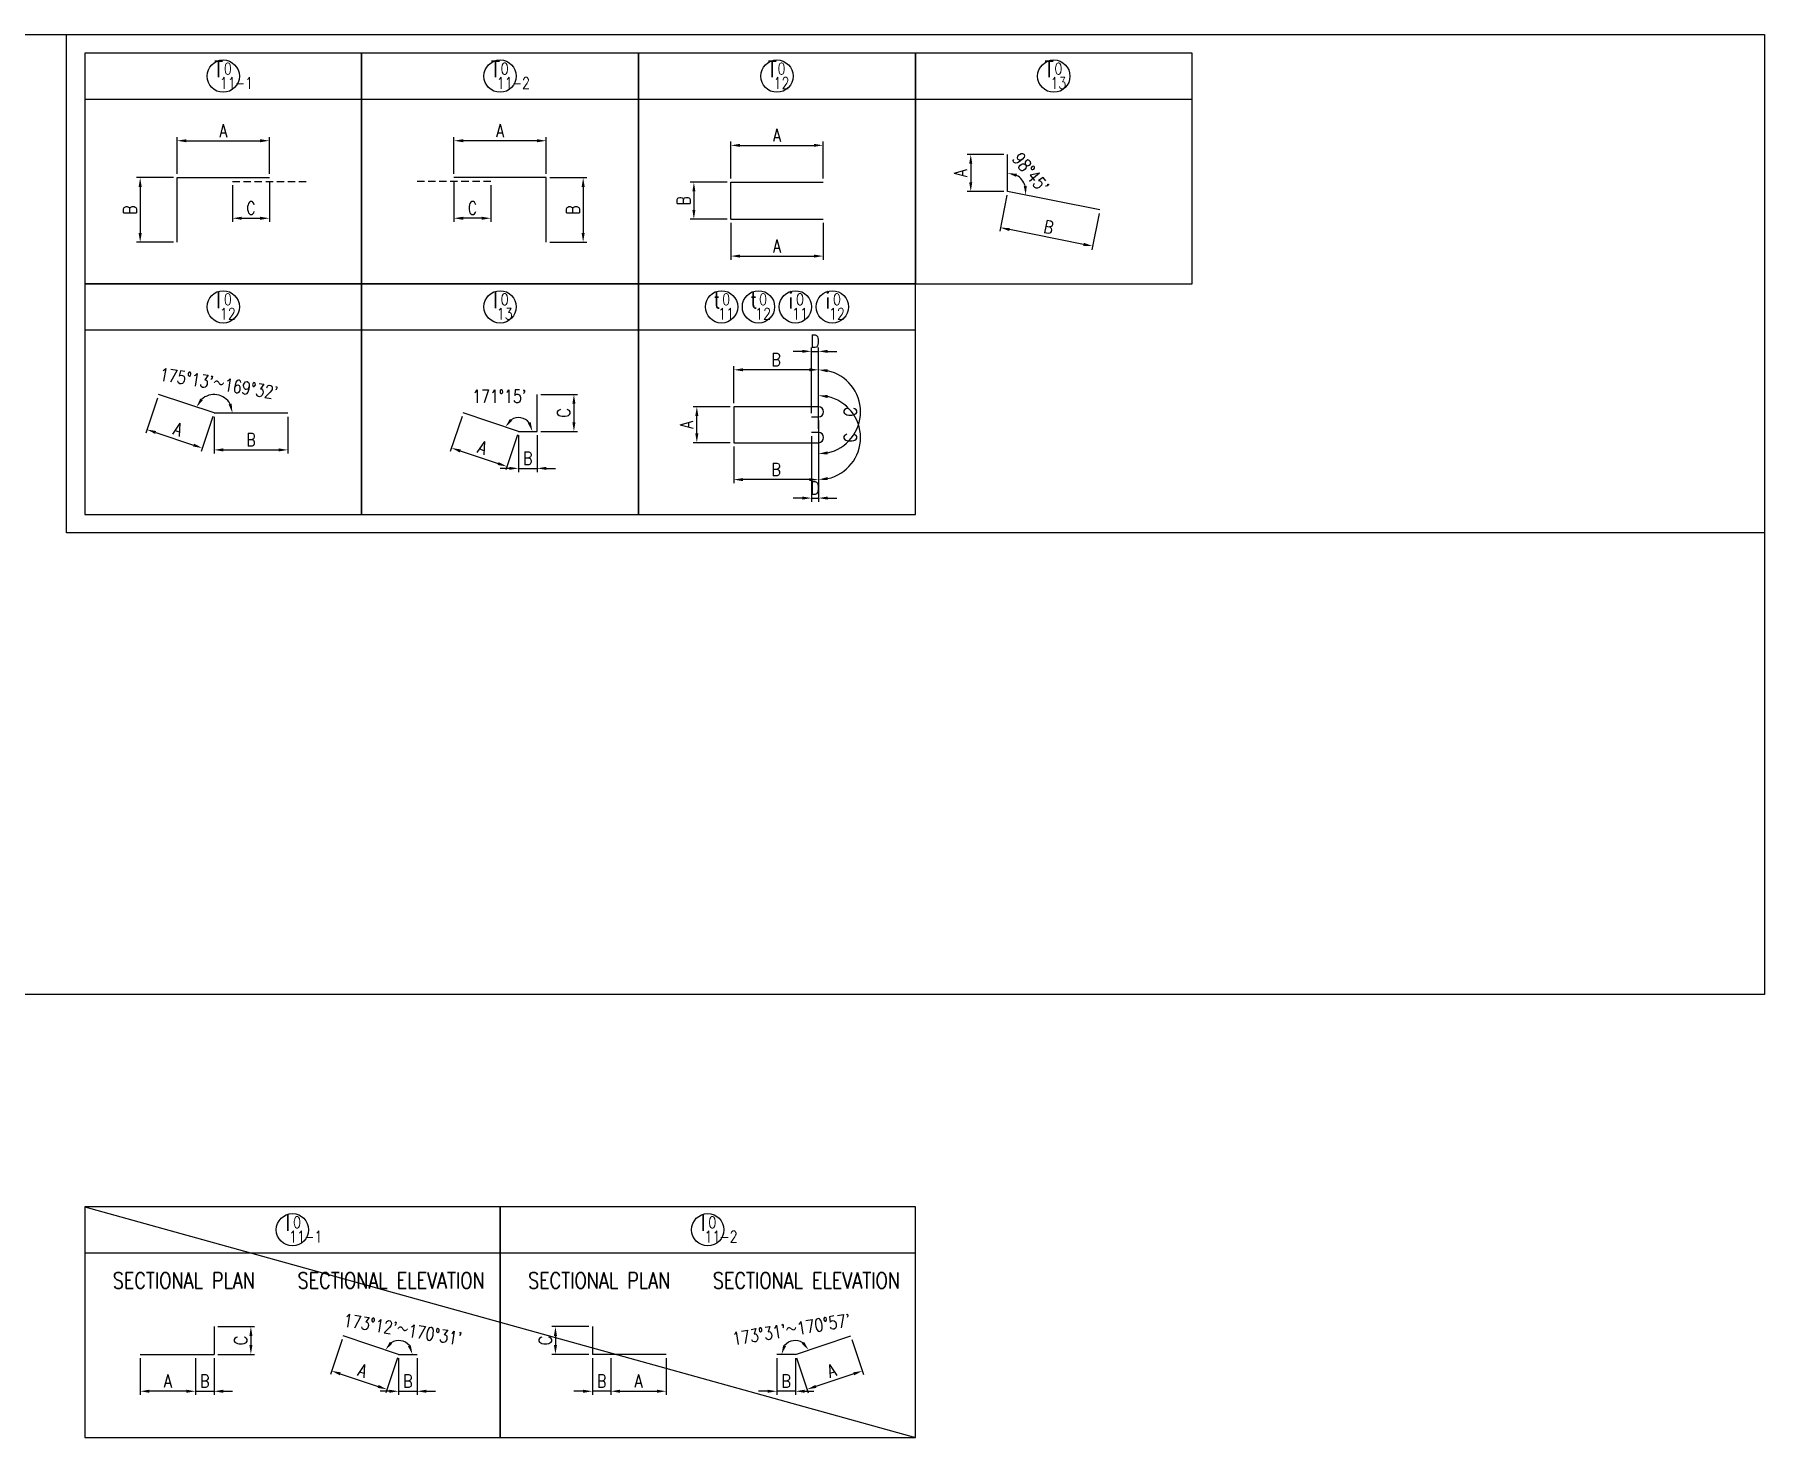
# Model space of a CAD drawing. Header units: millimetres. Extents: x -41433 to 131500, y -94900 to 39745.
# Drawn here: x 7828 to 17200, y -17100 to -9500 of the extents above; entities that cross this region are included whole.
import ezdxf
from ezdxf.enums import TextEntityAlignment as Align

# ---------------------------------------------------------------- set-up
doc = ezdxf.new("R2010")
doc.units = ezdxf.units.MM
doc.header["$LTSCALE"] = 160
doc.header["$MEASUREMENT"] = 0
doc.linetypes.add('HIDDEN', pattern=[0.375, 0.25, -0.125])
doc.layers.get('DEFPOINTS').update_dxf_attribs({"color": 53, "linetype": 'CONTINUOUS'})
for name, color, linetype in [('DIM', 6, 'CONTINUOUS'), ('DIM-L', 6, 'CONTINUOUS'), ('TEKKIN-C', 3, 'CONTINUOUS'), ('TEKKIN-H', 3, 'CONTINUOUS'), ('TEKKIN-S', 3, 'CONTINUOUS'), ('TEXT', 4, 'CONTINUOUS')]:
    doc.layers.add(name, color=color, linetype=linetype)
doc.styles.add('DIM-TEXT', font='ROMANS', dxfattribs={"width": 0.8, "bigfont": 'EXTFONT'})
doc.styles.add('romans', font='romans.shx', dxfattribs={"bigfont": 'extfont.shx'})
doc.dimstyles.new('DIM20', dxfattribs={"dimscale": 20, "dimtxt": 3.5, "dimasz": 2.5, "dimexe": 1, "dimexo": 1, "dimgap": 1, "dimtad": 3, "dimdec": 1, "dimrnd": 1, "dimdsep": 46, "dimtxsty": 'DIM-TEXT', "dimcen": 0, "dimclrt": 4, "dimaunit": 1, "dimadec": 3, "dimazin": 2, "dimtfac": 1, "dimtdec": 1, "dimtix": 1, "dimtmove": 2, "dimatfit": 3, "dimfxl": 1, "dimtolj": 1, "dimtzin": 0, "dimlwd": -1, "dimlwe": -1, "dimarcsym": 0})

# ---------------------------------------------------------------- blocks, each defined once
blk = doc.blocks.new('*D1551')
at = {"layer": 'DEFPOINTS', "color": 0, "ltscale": 0.5, "transparency": 16777216}
for p in [(11416, -11516), (11616, -11516), (11616, -11711)]:
    blk.add_point(p, dxfattribs=at)
at = {"layer": 'DIM', "color": 0, "ltscale": 0.5, "transparency": 16777216}
for p, q in [((11596, -11516), (11396, -11516)), ((11416, -11661), (11416, -11566)), ((11596, -11711), (11396, -11711))]:
    blk.add_line(p, q, dxfattribs=at)
for points in [[(11407.7, -11566), (11424.3, -11566), (11416, -11516)], [(11407.7, -11661), (11424.3, -11661), (11416, -11711)]]:
    blk.add_solid(points, dxfattribs=at)
at = {"layer": 'DIM', "color": 4, "ltscale": 0.5, "transparency": 16777216, "insert": (11361, -11613.5), "char_height": 70, "attachment_point": 5, "rotation": 90, "style": 'DIM-TEXT'}
blk.add_mtext('\\A1;A', dxfattribs=at)
blk = doc.blocks.new('*D1552')
at = {"layer": 'DEFPOINTS', "color": 0, "ltscale": 0.5, "transparency": 16777216}
for p in [(11616, -11316), (11616, -11516), (12075, -11516)]:
    blk.add_point(p, dxfattribs=at)
at = {"layer": 'DIM', "color": 0, "ltscale": 0.5, "transparency": 16777216}
for p, q in [((11616, -11496), (11616, -11296)), ((12025, -11316), (11666, -11316)), ((12075, -11496), (12075, -11296))]:
    blk.add_line(p, q, dxfattribs=at)
for points in [[(11666, -11307.7), (11666, -11324.3), (11616, -11316)], [(12025, -11307.7), (12025, -11324.3), (12075, -11316)]]:
    blk.add_solid(points, dxfattribs=at)
at = {"layer": 'DIM', "color": 4, "ltscale": 0.5, "transparency": 16777216, "insert": (11845.5, -11261), "char_height": 70, "attachment_point": 5, "style": 'DIM-TEXT'}
blk.add_mtext('\\A1;B', dxfattribs=at)
blk = doc.blocks.new('*D1553')
at = {"layer": 'DEFPOINTS', "color": 0, "ltscale": 0.5, "transparency": 16777216}
for p in [(11616, -11711), (12075, -11711), (11616, -11911)]:
    blk.add_point(p, dxfattribs=at)
at = {"layer": 'DIM', "color": 0, "ltscale": 0.5, "transparency": 16777216}
for p, q in [((11616, -11731), (11616, -11931)), ((12075, -11731), (12075, -11931)), ((12025, -11911), (11666, -11911))]:
    blk.add_line(p, q, dxfattribs=at)
for points in [[(11666, -11902.7), (11666, -11919.3), (11616, -11911)], [(12025, -11902.7), (12025, -11919.3), (12075, -11911)]]:
    blk.add_solid(points, dxfattribs=at)
at = {"layer": 'DIM', "color": 4, "ltscale": 0.5, "transparency": 16777216, "insert": (11845.5, -11856), "char_height": 70, "attachment_point": 5, "style": 'DIM-TEXT'}
blk.add_mtext('\\A1;B', dxfattribs=at)
blk = doc.blocks.new('*D1554')
at = {"layer": 'DEFPOINTS', "color": 0, "transparency": 16777216}
for p in [(12075, -11516), (12075, -11543.7), (12075, -11571.5), (12272.2, -11657.6)]:
    blk.add_point(p, dxfattribs=at)
at = {"layer": 'DIM', "color": 0, "transparency": 16777216}
for p, q in [((12075, -11496), (12075, -11296)), ((12075, -11591.5), (12075, -11791.5))]:
    blk.add_line(p, q, dxfattribs=at)
blk.add_arc((12075, -11543.7), 227.8, 282.60406, 77.39594, dxfattribs=at)
for points in [[(12123.8, -11329.8), (12125.6, -11313.2), (12075, -11316)], [(12125.6, -11774.3), (12123.8, -11757.7), (12075, -11771.5)]]:
    blk.add_solid(points, dxfattribs=at)
at = {"layer": 'DIM', "color": 4, "transparency": 16777216, "insert": (12247.7, -11543.7), "char_height": 70, "attachment_point": 5, "rotation": 90, "style": 'DIM-TEXT'}
blk.add_mtext('\\A1;C', dxfattribs=at)
blk = doc.blocks.new('*D1555')
at = {"layer": 'DEFPOINTS', "color": 0, "transparency": 16777216}
for p in [(12075, -11216), (12037.1, -11571.5), (12075, -11571.5)]:
    blk.add_point(p, dxfattribs=at)
at = {"layer": 'DIM', "color": 0, "transparency": 16777216}
for p, q in [((11987.1, -11216), (11937.1, -11216)), ((12037.1, -11551.5), (12037.1, -11196)), ((12037.1, -11216), (12075, -11216)), ((12075, -11551.5), (12075, -11196)), ((12125, -11216), (12175, -11216))]:
    blk.add_line(p, q, dxfattribs=at)
for points in [[(11987.1, -11207.7), (11987.1, -11224.3), (12037.1, -11216)], [(12125, -11207.7), (12125, -11224.3), (12075, -11216)]]:
    blk.add_solid(points, dxfattribs=at)
at = {"layer": 'DIM', "color": 4, "transparency": 16777216, "insert": (12056, -11161), "char_height": 70, "attachment_point": 5, "style": 'DIM-TEXT'}
blk.add_mtext('\\A1;D', dxfattribs=at)
blk = doc.blocks.new('*D1556')
at = {"layer": 'DEFPOINTS', "color": 0, "transparency": 16777216}
for p in [(12075, -11655.5), (12075, -11683.3), (12075, -11711), (12272.2, -11797.1)]:
    blk.add_point(p, dxfattribs=at)
at = {"layer": 'DIM', "color": 0, "transparency": 16777216}
for p, q in [((12075, -11635.5), (12075, -11435.5)), ((12075, -11731), (12075, -11931))]:
    blk.add_line(p, q, dxfattribs=at)
blk.add_arc((12075, -11683.3), 227.8, 282.60406, 77.39594, dxfattribs=at)
for points in [[(12123.8, -11469.3), (12125.6, -11452.7), (12075, -11455.5)], [(12125.6, -11913.8), (12123.8, -11897.2), (12075, -11911)]]:
    blk.add_solid(points, dxfattribs=at)
at = {"layer": 'DIM', "color": 4, "transparency": 16777216, "insert": (12247.7, -11683.3), "char_height": 70, "attachment_point": 5, "rotation": 90, "style": 'DIM-TEXT'}
blk.add_mtext('\\A1;C', dxfattribs=at)
blk = doc.blocks.new('*D1557')
at = {"layer": 'DEFPOINTS', "color": 0, "transparency": 16777216}
for p in [(12037.1, -11655.5), (12075, -11655.5), (12075, -12011)]:
    blk.add_point(p, dxfattribs=at)
at = {"layer": 'DIM', "color": 0, "transparency": 16777216}
for p, q in [((12037.1, -11675.5), (12037.1, -12031)), ((12075, -11675.5), (12075, -12031)), ((11987.1, -12011), (11937.1, -12011)), ((12037.1, -12011), (12075, -12011)), ((12125, -12011), (12175, -12011))]:
    blk.add_line(p, q, dxfattribs=at)
for points in [[(11987.1, -12002.7), (11987.1, -12019.3), (12037.1, -12011)], [(12125, -12002.7), (12125, -12019.3), (12075, -12011)]]:
    blk.add_solid(points, dxfattribs=at)
at = {"layer": 'DIM', "color": 4, "transparency": 16777216, "insert": (12056, -11956), "char_height": 70, "attachment_point": 5, "style": 'DIM-TEXT'}
blk.add_mtext('\\A1;D', dxfattribs=at)
blk = doc.blocks.new('*D1558')
at = {"layer": 'DEFPOINTS', "color": 0, "transparency": 16777216}
for p in [(9100, -10075), (8600, -10275), (9100, -10275)]:
    blk.add_point(p, dxfattribs=at)
at = {"layer": 'DIM', "color": 0, "transparency": 16777216}
for p, q in [((8600, -10255), (8600, -10055)), ((8650, -10075), (9050, -10075)), ((9100, -10255), (9100, -10055))]:
    blk.add_line(p, q, dxfattribs=at)
for points in [[(8650, -10066.7), (8650, -10083.3), (8600, -10075)], [(9050, -10066.7), (9050, -10083.3), (9100, -10075)]]:
    blk.add_solid(points, dxfattribs=at)
at = {"layer": 'DIM', "color": 4, "transparency": 16777216, "insert": (8850, -10020), "char_height": 70, "attachment_point": 5, "style": 'DIM-TEXT'}
blk.add_mtext('\\A1;A', dxfattribs=at)
blk = doc.blocks.new('*D1559')
at = {"layer": 'DEFPOINTS', "color": 0, "transparency": 16777216}
for p in [(8600, -10275), (8400, -10625), (8600, -10625)]:
    blk.add_point(p, dxfattribs=at)
at = {"layer": 'DIM', "color": 0, "transparency": 16777216}
for p, q in [((8580, -10275), (8380, -10275)), ((8400, -10325), (8400, -10575)), ((8580, -10625), (8380, -10625))]:
    blk.add_line(p, q, dxfattribs=at)
for points in [[(8391.7, -10325), (8408.3, -10325), (8400, -10275)], [(8391.7, -10575), (8408.3, -10575), (8400, -10625)]]:
    blk.add_solid(points, dxfattribs=at)
at = {"layer": 'DIM', "color": 4, "transparency": 16777216, "insert": (8345, -10450), "char_height": 70, "attachment_point": 5, "rotation": 90, "style": 'DIM-TEXT'}
blk.add_mtext('\\A1;B', dxfattribs=at)
blk = doc.blocks.new('*D1560')
at = {"layer": 'DEFPOINTS', "color": 0, "transparency": 16777216}
for p in [(9800, -16650), (9900, -16650), (9900, -16850)]:
    blk.add_point(p, dxfattribs=at)
at = {"layer": 'DIM', "color": 0, "transparency": 16777216}
for p, q in [((9800, -16670), (9800, -16870)), ((9900, -16670), (9900, -16870)), ((9750, -16850), (9700, -16850)), ((9800, -16850), (9900, -16850)), ((9950, -16850), (10000, -16850))]:
    blk.add_line(p, q, dxfattribs=at)
for points in [[(9750, -16841.7), (9750, -16858.3), (9800, -16850)], [(9950, -16841.7), (9950, -16858.3), (9900, -16850)]]:
    blk.add_solid(points, dxfattribs=at)
at = {"layer": 'DIM', "color": 4, "transparency": 16777216, "insert": (9850, -16795), "char_height": 70, "attachment_point": 5, "style": 'DIM-TEXT'}
blk.add_mtext('\\A1;B', dxfattribs=at)
blk = doc.blocks.new('*D1561')
at = {"layer": 'DEFPOINTS', "color": 0, "transparency": 16777216}
for p in [(8700, -16650), (8800, -16650), (8800, -16850)]:
    blk.add_point(p, dxfattribs=at)
at = {"layer": 'DIM', "color": 0, "transparency": 16777216}
for p, q in [((8700, -16670), (8700, -16870)), ((8800, -16670), (8800, -16870)), ((8650, -16850), (8600, -16850)), ((8700, -16850), (8800, -16850)), ((8850, -16850), (8900, -16850))]:
    blk.add_line(p, q, dxfattribs=at)
for points in [[(8650, -16841.7), (8650, -16858.3), (8700, -16850)], [(8850, -16841.7), (8850, -16858.3), (8800, -16850)]]:
    blk.add_solid(points, dxfattribs=at)
at = {"layer": 'DIM', "color": 4, "transparency": 16777216, "insert": (8750, -16795), "char_height": 70, "attachment_point": 5, "style": 'DIM-TEXT'}
blk.add_mtext('\\A1;B', dxfattribs=at)
blk = doc.blocks.new('*D1562')
at = {"layer": 'DEFPOINTS', "color": 0, "transparency": 16777216}
for p in [(8400, -16650), (8700, -16650), (8400, -16850)]:
    blk.add_point(p, dxfattribs=at)
at = {"layer": 'DIM', "color": 0, "transparency": 16777216}
for p, q in [((8400, -16670), (8400, -16870)), ((8700, -16670), (8700, -16870)), ((8650, -16850), (8450, -16850))]:
    blk.add_line(p, q, dxfattribs=at)
for points in [[(8450, -16841.7), (8450, -16858.3), (8400, -16850)], [(8650, -16841.7), (8650, -16858.3), (8700, -16850)]]:
    blk.add_solid(points, dxfattribs=at)
at = {"layer": 'DIM', "color": 4, "transparency": 16777216, "insert": (8550, -16795), "char_height": 70, "attachment_point": 5, "style": 'DIM-TEXT'}
blk.add_mtext('\\A1;A', dxfattribs=at)
blk = doc.blocks.new('*D1563')
at = {"layer": 'DEFPOINTS', "color": 0, "transparency": 16777216}
for p in [(9500, -16550), (9800, -16650), (9736.8, -16839.7)]:
    blk.add_point(p, dxfattribs=at)
at = {"layer": 'DIM', "color": 0, "transparency": 16777216}
for p, q in [((9493.7, -16569), (9430.4, -16758.7)), ((9793.7, -16669), (9730.4, -16858.7)), ((9484.2, -16755.5), (9689.3, -16823.9))]:
    blk.add_line(p, q, dxfattribs=at)
for points in [[(9486.8, -16747.6), (9481.6, -16763.5), (9436.8, -16739.7)], [(9692, -16816), (9686.7, -16831.8), (9736.8, -16839.7)]]:
    blk.add_solid(points, dxfattribs=at)
at = {"layer": 'DIM', "color": 4, "transparency": 16777216, "insert": (9604.1, -16737.6), "char_height": 70, "attachment_point": 5, "rotation": 341.56505, "style": 'DIM-TEXT'}
blk.add_mtext('\\A1;A', dxfattribs=at)
blk = doc.blocks.new('*D1564')
at = {"layer": 'DEFPOINTS', "color": 0, "transparency": 16777216}
for p in [(8800, -16500), (8800, -16650), (9000, -16650)]:
    blk.add_point(p, dxfattribs=at)
at = {"layer": 'DIM', "color": 0, "transparency": 16777216}
for p, q in [((8820, -16500), (9020, -16500)), ((9000, -16550), (9000, -16600)), ((8820, -16650), (9020, -16650))]:
    blk.add_line(p, q, dxfattribs=at)
for points in [[(8991.7, -16550), (9008.3, -16550), (9000, -16500)], [(8991.7, -16600), (9008.3, -16600), (9000, -16650)]]:
    blk.add_solid(points, dxfattribs=at)
at = {"layer": 'DIM', "color": 4, "transparency": 16777216, "insert": (8945, -16575), "char_height": 70, "attachment_point": 5, "rotation": 90, "style": 'DIM-TEXT'}
blk.add_mtext('\\A1;C', dxfattribs=at)
blk = doc.blocks.new('*D1565')
at = {"layer": 'DEFPOINTS', "color": 0, "transparency": 16777216}
for p in [(13100, -10150), (12900, -10350), (13100, -10350)]:
    blk.add_point(p, dxfattribs=at)
at = {"layer": 'DIM', "color": 0, "transparency": 16777216}
for p, q in [((13080, -10150), (12880, -10150)), ((12900, -10200), (12900, -10300)), ((13080, -10350), (12880, -10350))]:
    blk.add_line(p, q, dxfattribs=at)
for points in [[(12891.7, -10200), (12908.3, -10200), (12900, -10150)], [(12891.7, -10300), (12908.3, -10300), (12900, -10350)]]:
    blk.add_solid(points, dxfattribs=at)
at = {"layer": 'DIM', "color": 4, "transparency": 16777216, "insert": (12845, -10250), "char_height": 70, "attachment_point": 5, "rotation": 90, "style": 'DIM-TEXT'}
blk.add_mtext('\\A1;A', dxfattribs=at)
blk = doc.blocks.new('*D1566')
at = {"layer": 'DEFPOINTS', "color": 0, "transparency": 16777216}
for p in [(12100, -10100), (11600, -10300), (12100, -10300)]:
    blk.add_point(p, dxfattribs=at)
at = {"layer": 'DIM', "color": 0, "transparency": 16777216}
for p, q in [((11600, -10280), (11600, -10080)), ((11650, -10100), (12050, -10100)), ((12100, -10280), (12100, -10080))]:
    blk.add_line(p, q, dxfattribs=at)
for points in [[(11650, -10091.7), (11650, -10108.3), (11600, -10100)], [(12050, -10091.7), (12050, -10108.3), (12100, -10100)]]:
    blk.add_solid(points, dxfattribs=at)
at = {"layer": 'DIM', "color": 4, "transparency": 16777216, "insert": (11850, -10045), "char_height": 70, "attachment_point": 5, "style": 'DIM-TEXT'}
blk.add_mtext('\\A1;A', dxfattribs=at)
blk = doc.blocks.new('*D1567')
at = {"layer": 'DEFPOINTS', "color": 0, "transparency": 16777216}
for p in [(11600, -10300), (11400, -10500), (11600, -10500)]:
    blk.add_point(p, dxfattribs=at)
at = {"layer": 'DIM', "color": 0, "transparency": 16777216}
for p, q in [((11580, -10300), (11380, -10300)), ((11400, -10350), (11400, -10450)), ((11580, -10500), (11380, -10500))]:
    blk.add_line(p, q, dxfattribs=at)
for points in [[(11391.7, -10350), (11408.3, -10350), (11400, -10300)], [(11391.7, -10450), (11408.3, -10450), (11400, -10500)]]:
    blk.add_solid(points, dxfattribs=at)
at = {"layer": 'DIM', "color": 4, "transparency": 16777216, "insert": (11345, -10400), "char_height": 70, "attachment_point": 5, "rotation": 90, "style": 'DIM-TEXT'}
blk.add_mtext('\\A1;B', dxfattribs=at)
blk = doc.blocks.new('*D1568')
at = {"layer": 'DEFPOINTS', "color": 0, "transparency": 16777216}
for p in [(11600, -10500), (12100, -10500), (12100, -10700)]:
    blk.add_point(p, dxfattribs=at)
at = {"layer": 'DIM', "color": 0, "transparency": 16777216}
for p, q in [((11600, -10520), (11600, -10720)), ((12100, -10520), (12100, -10720)), ((11650, -10700), (12050, -10700))]:
    blk.add_line(p, q, dxfattribs=at)
for points in [[(11650, -10691.7), (11650, -10708.3), (11600, -10700)], [(12050, -10691.7), (12050, -10708.3), (12100, -10700)]]:
    blk.add_solid(points, dxfattribs=at)
at = {"layer": 'DIM', "color": 4, "transparency": 16777216, "insert": (11850, -10645), "char_height": 70, "attachment_point": 5, "style": 'DIM-TEXT'}
blk.add_mtext('\\A1;A', dxfattribs=at)
blk = doc.blocks.new('*D1569')
at = {"layer": 'DEFPOINTS', "color": 0, "transparency": 16777216}
for p in [(13100, -10350), (13600, -10450), (13060.8, -10546.1)]:
    blk.add_point(p, dxfattribs=at)
at = {"layer": 'DIM', "color": 0, "transparency": 16777216}
for p, q in [((13096.1, -10369.6), (13056.9, -10565.7)), ((13596.1, -10469.6), (13556.9, -10665.7)), ((13511.7, -10636.3), (13109.8, -10555.9))]:
    blk.add_line(p, q, dxfattribs=at)
for points in [[(13111.4, -10547.8), (13108.2, -10564.1), (13060.8, -10546.1)], [(13513.4, -10628.1), (13510.1, -10644.5), (13560.8, -10646.1)]]:
    blk.add_solid(points, dxfattribs=at)
at = {"layer": 'DIM', "color": 4, "transparency": 16777216, "insert": (13321.6, -10542.2), "char_height": 70, "attachment_point": 5, "rotation": 348.69007, "style": 'DIM-TEXT'}
blk.add_mtext('\\A1;B', dxfattribs=at)
blk = doc.blocks.new('*D1570')
at = {"layer": 'DEFPOINTS', "color": 0, "transparency": 16777216}
for p in [(11850, -16650), (11950, -16650), (11850, -16850)]:
    blk.add_point(p, dxfattribs=at)
at = {"layer": 'DIM', "color": 0, "transparency": 16777216}
for p, q in [((11850, -16670), (11850, -16870)), ((11950, -16670), (11950, -16870)), ((11800, -16850), (11750, -16850)), ((11950, -16850), (11850, -16850)), ((12000, -16850), (12050, -16850))]:
    blk.add_line(p, q, dxfattribs=at)
for points in [[(11800, -16841.7), (11800, -16858.3), (11850, -16850)], [(12000, -16841.7), (12000, -16858.3), (11950, -16850)]]:
    blk.add_solid(points, dxfattribs=at)
at = {"layer": 'DIM', "color": 4, "transparency": 16777216, "insert": (11900, -16795), "char_height": 70, "attachment_point": 5, "style": 'DIM-TEXT'}
blk.add_mtext('\\A1;B', dxfattribs=at)
blk = doc.blocks.new('*D1571')
at = {"layer": 'DEFPOINTS', "color": 0, "transparency": 16777216}
for p in [(10850, -16650), (10950, -16650), (10850, -16850)]:
    blk.add_point(p, dxfattribs=at)
at = {"layer": 'DIM', "color": 0, "transparency": 16777216}
for p, q in [((10850, -16670), (10850, -16870)), ((10950, -16670), (10950, -16870)), ((10800, -16850), (10750, -16850)), ((10950, -16850), (10850, -16850)), ((11000, -16850), (11050, -16850))]:
    blk.add_line(p, q, dxfattribs=at)
for points in [[(10800, -16841.7), (10800, -16858.3), (10850, -16850)], [(11000, -16841.7), (11000, -16858.3), (10950, -16850)]]:
    blk.add_solid(points, dxfattribs=at)
at = {"layer": 'DIM', "color": 4, "transparency": 16777216, "insert": (10900, -16795), "char_height": 70, "attachment_point": 5, "style": 'DIM-TEXT'}
blk.add_mtext('\\A1;B', dxfattribs=at)
blk = doc.blocks.new('*D1572')
at = {"layer": 'DEFPOINTS', "color": 0, "transparency": 16777216}
for p in [(10950, -16650), (11250, -16650), (11250, -16850)]:
    blk.add_point(p, dxfattribs=at)
at = {"layer": 'DIM', "color": 0, "transparency": 16777216}
for p, q in [((10950, -16670), (10950, -16870)), ((11250, -16670), (11250, -16870)), ((11000, -16850), (11200, -16850))]:
    blk.add_line(p, q, dxfattribs=at)
for points in [[(11000, -16841.7), (11000, -16858.3), (10950, -16850)], [(11200, -16841.7), (11200, -16858.3), (11250, -16850)]]:
    blk.add_solid(points, dxfattribs=at)
at = {"layer": 'DIM', "color": 4, "transparency": 16777216, "insert": (11100, -16795), "char_height": 70, "attachment_point": 5, "style": 'DIM-TEXT'}
blk.add_mtext('\\A1;A', dxfattribs=at)
blk = doc.blocks.new('*D1573')
at = {"layer": 'DEFPOINTS', "color": 0, "transparency": 16777216}
for p in [(12250, -16550), (11950, -16650), (12013.2, -16839.7)]:
    blk.add_point(p, dxfattribs=at)
at = {"layer": 'DIM', "color": 0, "transparency": 16777216}
for p, q in [((12256.3, -16569), (12319.6, -16758.7)), ((11956.3, -16669), (12019.6, -16858.7)), ((12265.8, -16755.5), (12060.7, -16823.9))]:
    blk.add_line(p, q, dxfattribs=at)
for points in [[(12263.2, -16747.6), (12268.4, -16763.5), (12313.2, -16739.7)], [(12058, -16816), (12063.3, -16831.8), (12013.2, -16839.7)]]:
    blk.add_solid(points, dxfattribs=at)
at = {"layer": 'DIM', "color": 4, "transparency": 16777216, "insert": (12145.9, -16737.6), "char_height": 70, "attachment_point": 5, "rotation": 18.43495, "style": 'DIM-TEXT'}
blk.add_mtext('\\A1;A', dxfattribs=at)
blk = doc.blocks.new('*D1574')
at = {"layer": 'DEFPOINTS', "color": 0, "transparency": 16777216}
for p in [(10850, -16500), (10650, -16650), (10850, -16650)]:
    blk.add_point(p, dxfattribs=at)
at = {"layer": 'DIM', "color": 0, "transparency": 16777216}
for p, q in [((10830, -16500), (10630, -16500)), ((10650, -16550), (10650, -16600)), ((10830, -16650), (10630, -16650))]:
    blk.add_line(p, q, dxfattribs=at)
for points in [[(10641.7, -16550), (10658.3, -16550), (10650, -16500)], [(10641.7, -16600), (10658.3, -16600), (10650, -16650)]]:
    blk.add_solid(points, dxfattribs=at)
at = {"layer": 'DIM', "color": 4, "transparency": 16777216, "insert": (10595, -16575), "char_height": 70, "attachment_point": 5, "rotation": 90, "style": 'DIM-TEXT'}
blk.add_mtext('\\A1;C', dxfattribs=at)
blk = doc.blocks.new('*D1575')
at = {"layer": 'DEFPOINTS', "color": 0, "transparency": 16777216}
for p in [(8800, -11550), (9200, -11550), (9200, -11750)]:
    blk.add_point(p, dxfattribs=at)
at = {"layer": 'DIM', "color": 0, "transparency": 16777216}
for p, q in [((8800, -11570), (8800, -11770)), ((9200, -11570), (9200, -11770)), ((8850, -11750), (9150, -11750))]:
    blk.add_line(p, q, dxfattribs=at)
for points in [[(8850, -11741.7), (8850, -11758.3), (8800, -11750)], [(9150, -11741.7), (9150, -11758.3), (9200, -11750)]]:
    blk.add_solid(points, dxfattribs=at)
at = {"layer": 'DIM', "color": 4, "transparency": 16777216, "insert": (9000, -11695), "char_height": 70, "attachment_point": 5, "style": 'DIM-TEXT'}
blk.add_mtext('\\A1;B', dxfattribs=at)
blk = doc.blocks.new('*D1576')
at = {"layer": 'DEFPOINTS', "color": 0, "transparency": 16777216}
for p in [(8500, -11450), (8800, -11550), (8736.8, -11739.7)]:
    blk.add_point(p, dxfattribs=at)
at = {"layer": 'DIM', "color": 0, "transparency": 16777216}
for p, q in [((8493.7, -11469), (8430.4, -11658.7)), ((8793.7, -11569), (8730.4, -11758.7)), ((8484.2, -11655.5), (8689.3, -11723.9))]:
    blk.add_line(p, q, dxfattribs=at)
for points in [[(8486.8, -11647.6), (8481.6, -11663.5), (8436.8, -11639.7)], [(8692, -11716), (8686.7, -11731.8), (8736.8, -11739.7)]]:
    blk.add_solid(points, dxfattribs=at)
at = {"layer": 'DIM', "color": 4, "transparency": 16777216, "insert": (8604.1, -11637.6), "char_height": 70, "attachment_point": 5, "rotation": 341.56505, "style": 'DIM-TEXT'}
blk.add_mtext('\\A1;A', dxfattribs=at)
blk = doc.blocks.new('*D1512')
at = {"layer": 'DEFPOINTS', "color": 0, "transparency": 16777216}
for p in [(10100, -10075), (10100, -10275), (10600, -10275)]:
    blk.add_point(p, dxfattribs=at)
at = {"layer": 'DIM', "color": 0, "transparency": 16777216}
for p, q in [((10100, -10255), (10100, -10055)), ((10550, -10075), (10150, -10075)), ((10600, -10255), (10600, -10055))]:
    blk.add_line(p, q, dxfattribs=at)
for points in [[(10150, -10066.7), (10150, -10083.3), (10100, -10075)], [(10550, -10066.7), (10550, -10083.3), (10600, -10075)]]:
    blk.add_solid(points, dxfattribs=at)
at = {"layer": 'DIM', "color": 4, "transparency": 16777216, "insert": (10350, -10020), "char_height": 70, "attachment_point": 5, "style": 'DIM-TEXT'}
blk.add_mtext('\\A1;A', dxfattribs=at)
blk = doc.blocks.new('*D1513')
at = {"layer": 'DEFPOINTS', "color": 0, "transparency": 16777216}
for p in [(10600, -10275), (10600, -10625), (10800, -10625)]:
    blk.add_point(p, dxfattribs=at)
at = {"layer": 'DIM', "color": 0, "transparency": 16777216}
for p, q in [((10620, -10275), (10820, -10275)), ((10800, -10325), (10800, -10575)), ((10620, -10625), (10820, -10625))]:
    blk.add_line(p, q, dxfattribs=at)
for points in [[(10791.7, -10325), (10808.3, -10325), (10800, -10275)], [(10791.7, -10575), (10808.3, -10575), (10800, -10625)]]:
    blk.add_solid(points, dxfattribs=at)
at = {"layer": 'DIM', "color": 4, "transparency": 16777216, "insert": (10745, -10450), "char_height": 70, "attachment_point": 5, "rotation": 90, "style": 'DIM-TEXT'}
blk.add_mtext('\\A1;B', dxfattribs=at)
blk = doc.blocks.new('*D1514')
at = {"layer": 'DEFPOINTS', "color": 0, "transparency": 16777216}
for p in [(9500, -16550), (9800, -16650), (9800, -16650), (9844.2, -16589.4), (9900, -16650)]:
    blk.add_point(p, dxfattribs=at)
at = {"layer": 'DIM', "color": 0, "transparency": 16777216}
blk.add_arc((9800, -16650), 75, 38.94244, 122.62261, dxfattribs=at)
for points in [[(9766.1, -16592), (9753, -16581.7), (9728.8, -16626.3)], [(9866.2, -16600.1), (9850.5, -16605.6), (9875, -16650)]]:
    blk.add_solid(points, dxfattribs=at)
at = {"layer": 'DIM', "color": 4, "transparency": 16777216, "insert": (9821.9, -16515.1), "char_height": 70, "attachment_point": 5, "rotation": 350.78253, "style": 'DIM-TEXT'}
blk.add_mtext("\\A1;173°12'～170°31'", dxfattribs=at)
blk = doc.blocks.new('*D1515')
at = {"layer": 'DEFPOINTS', "color": 0, "transparency": 16777216}
for p in [(11972.8, -16578.6), (12250, -16550), (11850, -16650), (11950, -16650), (11950, -16650)]:
    blk.add_point(p, dxfattribs=at)
at = {"layer": 'DIM', "color": 0, "transparency": 16777216}
blk.add_arc((11950, -16650), 75, 57.37739, 141.05756, dxfattribs=at)
for points in [[(11997, -16581.7), (11983.9, -16592), (12021.2, -16626.3)], [(11899.5, -16605.6), (11883.8, -16600.1), (11875, -16650)]]:
    blk.add_solid(points, dxfattribs=at)
at = {"layer": 'DIM', "color": 4, "transparency": 16777216, "insert": (11928.1, -16515.1), "char_height": 70, "attachment_point": 5, "rotation": 9.21747, "style": 'DIM-TEXT'}
blk.add_mtext("\\A1;173°31'～170°57'", dxfattribs=at)
blk = doc.blocks.new('*D1516')
at = {"layer": 'DEFPOINTS', "color": 0, "transparency": 16777216}
for p in [(8500, -11450), (8859, -11469.2), (8800, -11550), (8800, -11550), (9200, -11550)]:
    blk.add_point(p, dxfattribs=at)
at = {"layer": 'DIM', "color": 0, "transparency": 16777216}
blk.add_arc((8800, -11550), 100, 28.95502, 132.61003, dxfattribs=at)
for points in [[(8739.3, -11480.9), (8725.3, -11471.9), (8705.1, -11518.4)], [(8895.6, -11499.5), (8879.4, -11503.7), (8900, -11550)]]:
    blk.add_solid(points, dxfattribs=at)
at = {"layer": 'DIM', "color": 4, "transparency": 16777216, "insert": (8825.9, -11390.4), "char_height": 70, "attachment_point": 5, "rotation": 350.78253, "style": 'DIM-TEXT'}
blk.add_mtext("\\A1;175°13'～169°32'", dxfattribs=at)
blk = doc.blocks.new('*D1517')
at = {"layer": 'DEFPOINTS', "color": 0, "transparency": 16777216}
for p in [(13100, -10150), (13100, -10350), (13100, -10350), (13192.4, -10311.8), (13600, -10450)]:
    blk.add_point(p, dxfattribs=at)
at = {"layer": 'DIM', "color": 0, "transparency": 16777216}
blk.add_arc((13100, -10350), 100, 17.64509, 61.04498, dxfattribs=at)
for points in [[(13146.3, -10270.6), (13150.5, -10254.4), (13100, -10250)], [(13203.6, -10319.2), (13187, -10320.1), (13198.1, -10369.6)]]:
    blk.add_solid(points, dxfattribs=at)
at = {"layer": 'DIM', "color": 4, "transparency": 16777216, "insert": (13225, -10247.5), "char_height": 70, "attachment_point": 5, "rotation": 309.34503, "style": 'DIM-TEXT'}
blk.add_mtext("\\A1;98°45'", dxfattribs=at)
blk = doc.blocks.new('*D1549')
at = {"layer": 'DEFPOINTS', "color": 0, "ltscale": 0.5, "transparency": 16777216}
for p in [(8900, -10295), (9100, -10275), (9100, -10495)]:
    blk.add_point(p, dxfattribs=at)
at = {"layer": 'DIM', "color": 0, "ltscale": 0.5, "transparency": 16777216}
for p, q in [((9100, -10295), (9100, -10515)), ((8900, -10315), (8900, -10515)), ((8950, -10495), (9050, -10495))]:
    blk.add_line(p, q, dxfattribs=at)
for points in [[(8950, -10486.7), (8950, -10503.3), (8900, -10495)], [(9050, -10486.7), (9050, -10503.3), (9100, -10495)]]:
    blk.add_solid(points, dxfattribs=at)
at = {"layer": 'DIM', "color": 4, "ltscale": 0.5, "transparency": 16777216, "insert": (9000, -10440), "char_height": 70, "attachment_point": 5, "style": 'DIM-TEXT'}
blk.add_mtext('\\A1;C', dxfattribs=at)
blk = doc.blocks.new('*D1550')
at = {"layer": 'DEFPOINTS', "color": 0, "ltscale": 0.5, "transparency": 16777216}
for p in [(10100, -10275), (10300, -10295), (10100, -10495)]:
    blk.add_point(p, dxfattribs=at)
at = {"layer": 'DIM', "color": 0, "ltscale": 0.5, "transparency": 16777216}
for p, q in [((10100, -10295), (10100, -10515)), ((10300, -10315), (10300, -10515)), ((10250, -10495), (10150, -10495))]:
    blk.add_line(p, q, dxfattribs=at)
for points in [[(10150, -10486.7), (10150, -10503.3), (10100, -10495)], [(10250, -10486.7), (10250, -10503.3), (10300, -10495)]]:
    blk.add_solid(points, dxfattribs=at)
at = {"layer": 'DIM', "color": 4, "ltscale": 0.5, "transparency": 16777216, "insert": (10200, -10440), "char_height": 70, "attachment_point": 5, "style": 'DIM-TEXT'}
blk.add_mtext('\\A1;C', dxfattribs=at)
blk = doc.blocks.new('*D1773')
at = {"layer": 'DEFPOINTS', "color": 0, "transparency": 16777216}
for p in [(10450, -11650), (10550, -11650), (10550, -11850)]:
    blk.add_point(p, dxfattribs=at)
at = {"layer": 'DIM', "color": 0, "transparency": 16777216}
for p, q in [((10450, -11670), (10450, -11870)), ((10550, -11670), (10550, -11870)), ((10400, -11850), (10350, -11850)), ((10450, -11850), (10550, -11850)), ((10600, -11850), (10650, -11850))]:
    blk.add_line(p, q, dxfattribs=at)
for points in [[(10400, -11841.7), (10400, -11858.3), (10450, -11850)], [(10600, -11841.7), (10600, -11858.3), (10550, -11850)]]:
    blk.add_solid(points, dxfattribs=at)
at = {"layer": 'DIM', "color": 4, "transparency": 16777216, "insert": (10500, -11795), "char_height": 70, "attachment_point": 5, "style": 'DIM-TEXT'}
blk.add_mtext('\\A1;B', dxfattribs=at)
blk = doc.blocks.new('*D1770')
at = {"layer": 'DEFPOINTS', "color": 0, "transparency": 16777216}
for p in [(10150, -11550), (10450, -11650), (10386.8, -11839.7)]:
    blk.add_point(p, dxfattribs=at)
at = {"layer": 'DIM', "color": 0, "transparency": 16777216}
for p, q in [((10143.7, -11569), (10080.4, -11758.7)), ((10443.7, -11669), (10380.4, -11858.7)), ((10134.2, -11755.5), (10339.3, -11823.9))]:
    blk.add_line(p, q, dxfattribs=at)
for points in [[(10136.8, -11747.6), (10131.6, -11763.5), (10086.8, -11739.7)], [(10342, -11816), (10336.7, -11831.8), (10386.8, -11839.7)]]:
    blk.add_solid(points, dxfattribs=at)
at = {"layer": 'DIM', "color": 4, "transparency": 16777216, "insert": (10254.1, -11737.6), "char_height": 70, "attachment_point": 5, "rotation": 341.56505, "style": 'DIM-TEXT'}
blk.add_mtext('\\A1;A', dxfattribs=at)
blk = doc.blocks.new('*D1771')
at = {"layer": 'DEFPOINTS', "color": 0, "transparency": 16777216}
for p in [(10550, -11450), (10550, -11650), (10750, -11650)]:
    blk.add_point(p, dxfattribs=at)
at = {"layer": 'DIM', "color": 0, "transparency": 16777216}
for p, q in [((10570, -11450), (10770, -11450)), ((10750, -11500), (10750, -11600)), ((10570, -11650), (10770, -11650))]:
    blk.add_line(p, q, dxfattribs=at)
for points in [[(10741.7, -11500), (10758.3, -11500), (10750, -11450)], [(10741.7, -11600), (10758.3, -11600), (10750, -11650)]]:
    blk.add_solid(points, dxfattribs=at)
at = {"layer": 'DIM', "color": 4, "transparency": 16777216, "insert": (10695, -11550), "char_height": 70, "attachment_point": 5, "rotation": 90, "style": 'DIM-TEXT'}
blk.add_mtext('\\A1;C', dxfattribs=at)
blk = doc.blocks.new('*D1772')
at = {"layer": 'DEFPOINTS', "color": 0, "transparency": 16777216}
for p in [(10150, -11550), (10494.2, -11589.4), (10450, -11650), (10450, -11650), (10550, -11650)]:
    blk.add_point(p, dxfattribs=at)
at = {"layer": 'DIM', "color": 0, "transparency": 16777216}
blk.add_arc((10450, -11650), 75, 38.94244, 122.62261, dxfattribs=at)
for points in [[(10416.1, -11592), (10403, -11581.7), (10378.8, -11626.3)], [(10516.2, -11600.1), (10500.5, -11605.6), (10525, -11650)]]:
    blk.add_solid(points, dxfattribs=at)
at = {"layer": 'DIM', "color": 4, "transparency": 16777216, "insert": (10345.3, -11460), "char_height": 70, "attachment_point": 5, "style": 'DIM-TEXT'}
blk.add_mtext("\\A1;171°15'", dxfattribs=at)

msp = doc.modelspace()

# ---------------------------------------------------------------- linework, layer by layer
at = {"layer": 'DEFPOINTS'}
msp.add_line((8100, -15850), (12600, -17100), dxfattribs=at)
at = {"layer": 'DEFPOINTS', "ltscale": 0.5, "flags": 128}
for points in [[(0, -9500), (17200, -9500), (17200, -14700), (0, -14700)], [(17200, -9500), (17200, -12200), (8000, -12200), (8000, -9500)]]:
    msp.add_lwpolyline(points, close=True, dxfattribs=at)
at = {"layer": 'DIM-L', "ltscale": 0.5}
for p, q in [((8100, -9850), (9600, -9850)), ((9600, -9850), (11100, -9850)), ((11100, -9850), (12600, -9850)), ((12600, -9850), (14100, -9850)), ((8100, -11100), (9600, -11100)), ((9600, -11100), (11100, -11100)), ((11100, -11100), (12600, -11100)), ((8100, -16100), (10350, -16100)), ((10350, -16100), (12600, -16100))]:
    msp.add_line(p, q, dxfattribs=at)
at = {"layer": 'DIM-L', "ltscale": 0.5, "flags": 128}
for points in [[(9600, -10850), (9600, -9600), (8100, -9600), (8100, -10850)], [(11100, -10850), (11100, -9600), (9600, -9600), (9600, -10850)], [(12600, -10850), (12600, -9600), (11100, -9600), (11100, -10850)], [(14100, -10850), (14100, -9600), (12600, -9600), (12600, -10850)], [(9600, -12100), (9600, -10850), (8100, -10850), (8100, -12100)], [(11100, -12100), (11100, -10850), (9600, -10850), (9600, -12100)], [(12600, -12100), (12600, -10850), (11100, -10850), (11100, -12100)], [(10350, -17100), (10350, -15850), (8100, -15850), (8100, -17100)], [(12600, -17100), (12600, -15850), (10350, -15850), (10350, -17100)]]:
    msp.add_lwpolyline(points, close=True, dxfattribs=at)
at = {"layer": 'DIM-L', "ltscale": 0.5}
for centre in [(8850, -9725), (10350, -9725), (11850, -9725), (13350, -9725), (8850, -10975), (10350, -10975), (11550, -10975), (11750, -10975), (11950, -10975), (12150, -10975), (9225, -15975), (11475, -15975)]:
    msp.add_circle(centre, 87.5, dxfattribs=at)
at = {"layer": 'TEKKIN-C', "linetype": 'HIDDEN'}
for p, q in [((8900, -10295), (9300, -10295)), ((10300, -10295), (9900, -10295))]:
    msp.add_line(p, q, dxfattribs=at)
at = {"layer": 'TEKKIN-H'}
for p, q in [((13100, -10350), (13100, -10150)), ((8600, -10625), (8600, -10275)), ((8600, -10275), (9100, -10275)), ((10600, -10275), (10100, -10275)), ((10600, -10625), (10600, -10275)), ((11600, -10500), (11600, -10300)), ((11600, -10300), (12100, -10300)), ((13600, -10450), (13100, -10350)), ((11600, -10500), (12100, -10500)), ((8800, -11550), (8500, -11450)), ((10550, -11650), (10550, -11450)), ((8800, -11550), (9200, -11550)), ((10450, -11650), (10150, -11550)), ((10450, -11650), (10550, -11650)), ((8800, -16500), (8800, -16650)), ((9800, -16650), (9500, -16550)), ((10850, -16500), (10850, -16650)), ((11950, -16650), (12250, -16550)), ((8400, -16650), (8800, -16650)), ((9800, -16650), (9900, -16650)), ((11250, -16650), (10850, -16650)), ((11950, -16650), (11850, -16650))]:
    msp.add_line(p, q, dxfattribs=at)
at = {"layer": 'TEKKIN-S', "ltscale": 0.5}
for p, q in [((12075, -11516), (11616, -11516)), ((11616, -11516), (11616, -11711)), ((12037.08, -11571.5), (12075, -11571.5)), ((11616, -11711), (12075, -11711)), ((12075, -11655.5), (12037.08, -11655.5))]:
    msp.add_line(p, q, dxfattribs=at)
for centre in [(12075, -11543.75), (12075, -11683.25)]:
    msp.add_arc(centre, 27.75, 270, 90, dxfattribs=at)

# ---------------------------------------------------------------- texts
at = {"layer": 'DEFPOINTS', "ltscale": 0.5, "style": 'romans', "width": 0.8}
for p in [(8875, -9684.37), (10375, -9684.37), (11875, -9684.37), (13375, -9684.37), (8875, -10934.37), (10375, -10934.37), (11575, -10934.37), (11775, -10934.37), (11975, -10934.37), (12175, -10934.37), (9250, -15934.37), (11500, -15934.37)]:
    msp.add_text('0', height=62.5, rotation=0.000107, dxfattribs=at).set_placement(p, align=Align.MIDDLE)
at = {"layer": 'TEXT', "ltscale": 0.5, "style": 'romans', "width": 0.8}
for s, height, p in [('T', 87.5, (8825, -9687.5)), ('T', 87.5, (10325, -9687.5)), ('T', 87.5, (11825, -9687.5)), ('T', 87.5, (13325, -9687.5)), ('11', 62.5, (8875, -9762.5)), ('11', 62.5, (10375, -9762.5)), ('12', 62.5, (11875, -9762.5)), ('13', 62.5, (13375, -9762.5)), ('I', 87.5, (8825, -10937.5)), ('I', 87.5, (10325, -10937.5)), ('t', 87.5, (11525, -10937.5)), ('t', 87.5, (11725, -10937.5)), ('i', 87.5, (11925, -10937.5)), ('i', 87.5, (12125, -10937.5)), ('12', 62.5, (8875, -11012.5)), ('13', 62.5, (10375, -11012.5)), ('11', 62.5, (11575, -11012.5)), ('12', 62.5, (11775, -11012.5)), ('11', 62.5, (11975, -11012.5)), ('12', 62.5, (12175, -11012.5)), ('I', 87.5, (9200, -15937.5)), ('I', 87.5, (11450, -15937.5)), ('11', 62.5, (9250, -16012.5)), ('11', 62.5, (11500, -16012.5))]:
    msp.add_text(s, height=height, rotation=0.000107, dxfattribs=at).set_placement(p, align=Align.MIDDLE)
at = {"layer": 'TEXT', "style": 'romans', "width": 0.8}
for s, p in [('-1', (8962.5, -9762.5)), ('-2', (10462.5, -9762.5)), ('-1', (9337.5, -16012.5)), ('-2', (11587.5, -16012.5))]:
    msp.add_text(s, height=62.5, rotation=0.000107, dxfattribs=at).set_placement(p, align=Align.MIDDLE)
at = {"layer": 'TEXT', "ltscale": 0.5, "style": 'romans', "width": 0.8}
for s, p in [('SECTIONAL PLAN', (8637, -16250)), ('SECTIONAL ELEVATION', (9759.79, -16250)), ('SECTIONAL PLAN', (10887, -16250)), ('SECTIONAL ELEVATION', (12009.79, -16250))]:
    msp.add_text(s, height=87.5, dxfattribs=at).set_placement(p, align=Align.MIDDLE)

# ---------------------------------------------------------------- dimensions: what is measured, and where the dimension line sits
at = {"layer": 'DIM'}
for base, p1, p2, text, picture, middle in [((9100, -10075), (8600, -10275), (9100, -10275), 'A', '*D1558', (8850, -10020)), ((12100, -10100), (11600, -10300), (12100, -10300), 'A', '*D1566', (11850, -10045)), ((12100, -10700), (11600, -10500), (12100, -10500), 'A', '*D1568', (11850, -10645)), ((9200, -11750), (8800, -11550), (9200, -11550), 'B', '*D1575', (9000, -11695)), ((10550, -11850), (10450, -11650), (10550, -11650), 'B', '*D1773', (10500, -11795)), ((8400, -16850), (8700, -16650), (8400, -16650), 'A', '*D1562', (8550, -16795)), ((8800, -16850), (8700, -16650), (8800, -16650), 'B', '*D1561', (8750, -16795)), ((9900, -16850), (9800, -16650), (9900, -16650), 'B', '*D1560', (9850, -16795))]:
    dim = msp.add_linear_dim(base=base, p1=p1, p2=p2, text=text, dimstyle='DIM20', dxfattribs=at)
    dim.commit()
    dim.dimension.update_dxf_attribs({"geometry": picture, "text_midpoint": middle})
for base, p1, p2, angle, text, picture, middle in [((10100, -10075), (10600, -10275), (10100, -10275), 180, 'A', '*D1512', (10350, -10020)), ((12900, -10350), (13100, -10150), (13100, -10350), 90, 'A', '*D1565', (12845, -10250)), ((8400, -10625), (8600, -10275), (8600, -10625), 90, 'B', '*D1559', (8345, -10450)), ((10800, -10625), (10600, -10275), (10600, -10625), 90, 'B', '*D1513', (10745, -10450)), ((11400, -10500), (11600, -10300), (11600, -10500), 90, 'B', '*D1567', (11345, -10400)), ((13060.78, -10546.12), (13600, -10450), (13100, -10350), 348.690068, 'B', '*D1569', (13321.56, -10542.18)), ((8736.75, -11739.74), (8500, -11450), (8800, -11550), 341.565051, 'A', '*D1576', (8604.15, -11637.56)), ((10750, -11650), (10550, -11450), (10550, -11650), 90, 'C', '*D1771', (10695, -11550)), ((10386.75, -11839.74), (10150, -11550), (10450, -11650), 341.565051, 'A', '*D1770', (10254.15, -11737.56)), ((9000, -16650), (8800, -16500), (8800, -16650), 90, 'C', '*D1564', (8945, -16575)), ((9736.75, -16839.74), (9500, -16550), (9800, -16650), 341.565051, 'A', '*D1563', (9604.15, -16737.56)), ((10650, -16650), (10850, -16500), (10850, -16650), 90, 'C', '*D1574', (10595, -16575)), ((12013.25, -16839.74), (12250, -16550), (11950, -16650), 198.434949, 'A', '*D1573', (12145.85, -16737.56)), ((10850, -16850), (10950, -16650), (10850, -16650), 180, 'B', '*D1571', (10900, -16795)), ((11250, -16850), (10950, -16650), (11250, -16650), 180, 'A', '*D1572', (11100, -16795)), ((11850, -16850), (11950, -16650), (11850, -16650), 180, 'B', '*D1570', (11900, -16795))]:
    dim = msp.add_linear_dim(base=base, p1=p1, p2=p2, angle=angle, text=text, dimstyle='DIM20', dxfattribs=at)
    dim.commit()
    dim.dimension.update_dxf_attribs({"geometry": picture, "text_midpoint": middle})
for base, line1, line2, text, picture, middle in [((13192.41, -10311.8), ((13600, -10450), (13100, -10350)), ((13100, -10350), (13100, -10150)), "98°45'", '*D1517', (13225.02, -10247.51)), ((8858.98, -11469.25), ((8800, -11550), (8500, -11450)), ((8800, -11550), (9200, -11550)), "175°13'～169°32'", '*D1516', (8825.9, -11390.42)), ((9844.24, -16589.44), ((9800, -16650), (9500, -16550)), ((9800, -16650), (9900, -16650)), "173°12'～170°31'", '*D1514', (9821.89, -16515.1)), ((11972.81, -16578.55), ((11950, -16650), (11850, -16650)), ((11950, -16650), (12250, -16550)), "173°31'～170°57'", '*D1515', (11928.11, -16515.1))]:
    dim = msp.add_angular_dim_2l(base=base, line1=line1, line2=line2, text=text, dimstyle='DIM20', override={"dimadec": 1, "dimtmove": 1}, dxfattribs=at)
    dim.commit()
    dim.dimension.update_dxf_attribs({"geometry": picture, "text_midpoint": middle})
at = {"layer": 'DIM', "ltscale": 0.5}
dim = msp.add_linear_dim(base=(9100, -10495), p1=(8900, -10295), p2=(9100, -10275), text='C', dimstyle='DIM20', dxfattribs=at)
dim.commit()
dim.dimension.update_dxf_attribs({"geometry": '*D1549', "text_midpoint": (9000, -10440)})
dim = msp.add_linear_dim(base=(10100, -10495), p1=(10300, -10295), p2=(10100, -10275), angle=180, text='C', dimstyle='DIM20', dxfattribs=at)
dim.commit()
dim.dimension.update_dxf_attribs({"geometry": '*D1550', "text_midpoint": (10200, -10440)})
at = {"layer": 'DIM'}
for p1, p2, distance, picture, middle in [((12037.08, -11571.5), (12075, -11571.5), 355.5, '*D1555', (12056.04, -11161)), ((12037.08, -11655.5), (12075, -11655.5), -355.5, '*D1557', (12056.04, -11956))]:
    dim = msp.add_aligned_dim(p1=p1, p2=p2, distance=distance, text='D', dimstyle='DIM20', dxfattribs=at)
    dim.commit()
    dim.dimension.update_dxf_attribs({"geometry": picture, "text_midpoint": middle})
at = {"layer": 'DIM', "ltscale": 0.5}
for p1, p2, distance, text, picture, middle in [((12075, -11516), (11616, -11516), -200, 'B', '*D1552', (11845.5, -11261)), ((11616, -11711), (11616, -11516), 200, 'A', '*D1551', (11361, -11613.5)), ((12075, -11711), (11616, -11711), 200, 'B', '*D1553', (11845.5, -11856))]:
    dim = msp.add_aligned_dim(p1=p1, p2=p2, distance=distance, text=text, dimstyle='DIM20', dxfattribs=at)
    dim.commit()
    dim.dimension.update_dxf_attribs({"geometry": picture, "text_midpoint": middle})
at = {"layer": 'DIM'}
for base, center, p1, p2, picture, middle in [((12272.24, -11657.62), (12075, -11543.75), (12075, -11571.5), (12075, -11516), '*D1554', (12247.75, -11543.75)), ((12272.24, -11797.13), (12075, -11683.25), (12075, -11655.5), (12075, -11711), '*D1556', (12247.75, -11683.25))]:
    dim = msp.add_angular_dim_3p(base=base, center=center, p1=p1, p2=p2, text='C', dimstyle='DIM20', dxfattribs=at)
    dim.commit()
    dim.dimension.update_dxf_attribs({"geometry": picture, "text_midpoint": middle})
dim = msp.add_angular_dim_2l(base=(10494.24, -11589.44), line1=((10450, -11650), (10150, -11550)), line2=((10450, -11650), (10550, -11650)), text="171°15'", dimstyle='DIM20', override={"dimadec": 1, "dimtmove": 1}, dxfattribs=at)
dim.commit()
dim.dimension.update_dxf_attribs({"geometry": '*D1772', "text_midpoint": (10409.84, -11577.14), "dimtype": 162})

doc.saveas('drawing.dxf')
